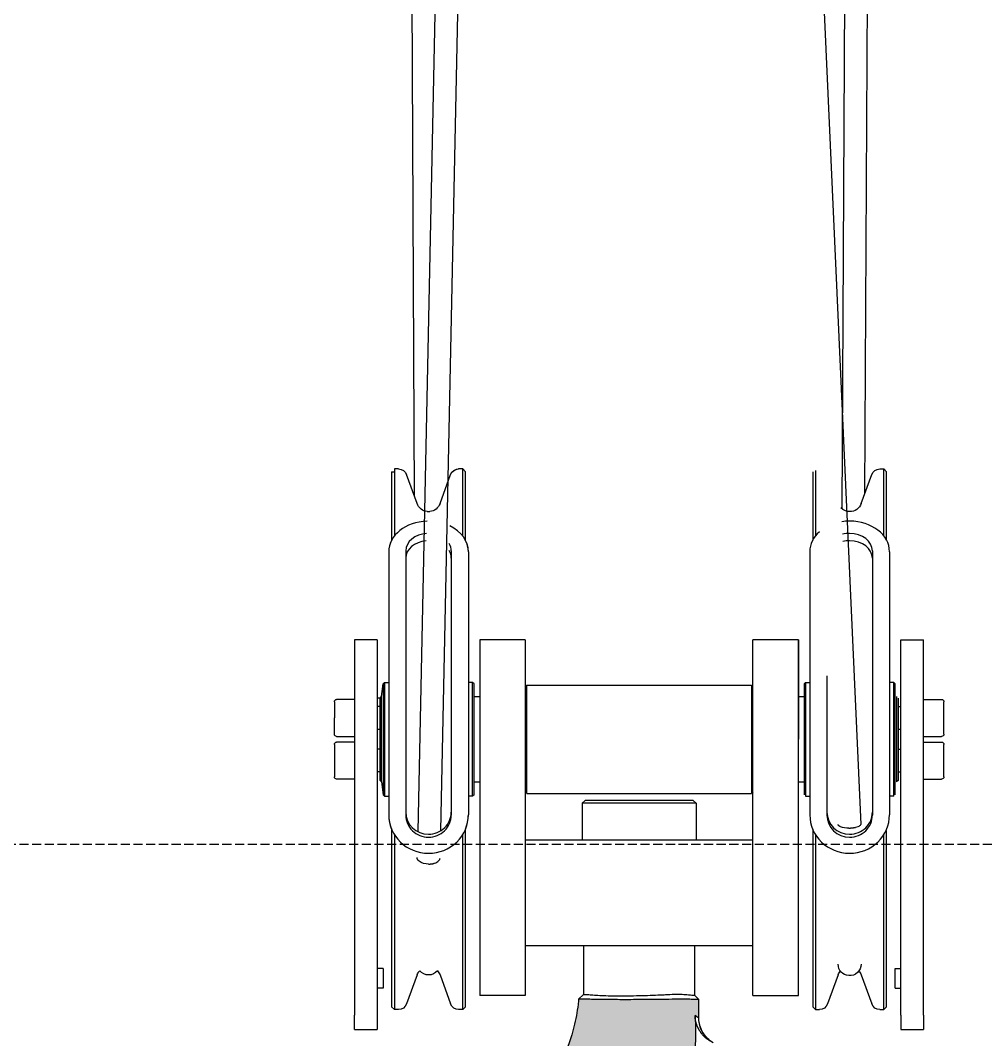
# Model space of a CAD drawing. Extents: x -1899985 to 1774885, y 556286 to 2175695.
# Drawn here: x -1743314 to -1742781, y 576080 to 576642 of the extents above; entities that cross this region are included whole.
import ezdxf

# ---------------------------------------------------------------- set-up
doc = ezdxf.new("R2010")
doc.units = 0
doc.header["$LTSCALE"] = 10
doc.header["$MEASUREMENT"] = 0
doc.linetypes.add('20剖面图$0$__DASH', pattern=[0.35, 0.25, -0.1])
doc.linetypes.add('20剖面图$0$DOTE', pattern=[2.42, 2, -0.2, 0.02, -0.2])
for name, color, linetype in [('20剖面图$0$A-AXIS-DOTE', 14, '20剖面图$0$DOTE'), ('20剖面图$0$A-LIN-V', 9, 'Continuous'), ('20剖面图$0$EWHS5T6M-2', 7, 'Continuous'), ('20剖面图$0$零件1^葫芦小车', 7, 'Continuous'), ('A-LIN-V', 9, 'Continuous')]:
    doc.layers.add(name, color=color, linetype=linetype)

# ---------------------------------------------------------------- blocks, each defined once
blk = doc.blocks.new('20剖面图$0$3243243')
h = blk.add_hatch(color=4)
h.dxf.hatch_style = 1
edge = h.paths.add_edge_path()
edge.add_ellipse((1568297.93, 576212.26), major_axis=(945.59, 0), ratio=1, start_angle=-70.75307, end_angle=-68.90986)
edge.add_line((1568638.19, 575330.01), (1568643.14, 575322.52))
edge.add_line((1568643.14, 575322.52), (1568643.69, 575321.69))
edge.add_line((1568643.69, 575321.69), (1568643.66, 575321.69))
edge.add_spline(control_points=[(1568643.66, 575321.69), (1568644.81, 575319.85), (1568645.95, 575317.98), (1568649.9, 575311.17), (1568652.58, 575306.08), (1568657.4, 575295.98), (1568659.53, 575290.96), (1568662.26, 575283.86), (1568663.09, 575281.56), (1568664.6, 575277.17), (1568665.28, 575275.08), (1568665.99, 575272.79), (1568666.09, 575272.46), (1568666.86, 575269.92), (1568667.38, 575268.1), (1568668.31, 575264.69), (1568668.72, 575263.1), (1568669.79, 575258.75), (1568670.65, 575256.16), (1568672.82, 575251.08), (1568674.15, 575248.58), (1568677.25, 575243.8), (1568679.02, 575241.52), (1568682.95, 575237.3), (1568685.11, 575235.36), (1568689.68, 575231.9), (1568692.11, 575230.38), (1568697.09, 575227.82), (1568699.65, 575226.77), (1568704.78, 575225.14), (1568707.35, 575224.55), (1568712.39, 575223.8), (1568714.85, 575223.62), (1568718.79, 575223.62), (1568720.35, 575223.7), (1568723.44, 575223.99), (1568724.97, 575224.21), (1568728.01, 575224.79), (1568729.51, 575225.15), (1568732.46, 575226), (1568733.91, 575226.49), (1568736.77, 575227.62), (1568738.17, 575228.24), (1568740.91, 575229.63), (1568742.25, 575230.38), (1568744.86, 575232.02), (1568746.13, 575232.91), (1568748.6, 575234.8), (1568749.79, 575235.81), (1568752.1, 575237.95), (1568753.21, 575239.09), (1568755.33, 575241.48), (1568756.34, 575242.73), (1568758.25, 575245.36), (1568759.15, 575246.74), (1568760.82, 575249.6), (1568761.59, 575251.09), (1568762.99, 575254.18), (1568763.62, 575255.77), (1568764.72, 575259.05), (1568765.19, 575260.74), (1568765.95, 575264.18), (1568766.24, 575265.94), (1568766.63, 575269.5), (1568766.73, 575271.31), (1568766.73, 575275.59), (1568766.54, 575278.39), (1568765.79, 575282.86), (1568765.46, 575284.39), (1568764.63, 575287.49), (1568764.13, 575289.06), (1568762.95, 575292.17), (1568762.27, 575293.72), (1568760.76, 575296.75), (1568759.93, 575298.22), (1568758.13, 575301.06), (1568757.17, 575302.42), (1568755.15, 575304.99), (1568754.09, 575306.2), (1568749.29, 575311.23), (1568745.42, 575315.28), (1568737.63, 575323.42), (1568733.74, 575327.85), (1568726.34, 575337.06), (1568722.82, 575341.84), (1568716.19, 575351.7), (1568713.08, 575356.79), (1568707.3, 575367.22), (1568704.64, 575372.57), (1568699.93, 575383.12), (1568697.87, 575388.31), (1568696.01, 575393.57)], knot_values=[0, 0, 0, 0, 0.012094, 0.012094, 0.043169, 0.043169, 0.074245, 0.074245, 0.089782, 0.089782, 0.10532, 0.10532, 0.108005, 0.108005, 0.126597, 0.126597, 0.14519, 0.14519, 0.171955, 0.171955, 0.198721, 0.198721, 0.225486, 0.225486, 0.252251, 0.252251, 0.279017, 0.279017, 0.305782, 0.305782, 0.332547, 0.332547, 0.359313, 0.359313, 0.3769, 0.3769, 0.394487, 0.394487, 0.412074, 0.412074, 0.429662, 0.429662, 0.447249, 0.447249, 0.464836, 0.464836, 0.482423, 0.482423, 0.500011, 0.500011, 0.517598, 0.517598, 0.535185, 0.535185, 0.552772, 0.552772, 0.570359, 0.570359, 0.587947, 0.587947, 0.605534, 0.605534, 0.623121, 0.623121, 0.640708, 0.640708, 0.664579, 0.664579, 0.676514, 0.676514, 0.688449, 0.688449, 0.700384, 0.700384, 0.712319, 0.712319, 0.724254, 0.724254, 0.736189, 0.736189, 0.777684, 0.777684, 0.822741, 0.822741, 0.867798, 0.867798, 0.912855, 0.912855, 0.957912, 0.957912, 1, 1, 1, 1], degree=3, periodic=0)
edge.add_line((1568696.01, 575393.57), (1568697.41, 575392.58))
edge.add_ellipse((1568886.46, 575458.86), major_axis=(-200.34, 0), ratio=1, start_angle=8.6751, end_angle=19.3187, ccw=False)
edge.add_line((1568688.42, 575428.64), (1568690.08, 575427.35))
edge.add_spline(control_points=[(1568690.08, 575427.35), (1568690.11, 575427.33), (1568690.14, 575427.32), (1568690.17, 575427.32), (1568690.2, 575427.32), (1568690.23, 575427.34), (1568690.25, 575427.38), (1568690.27, 575427.41), (1568690.29, 575427.46), (1568690.31, 575427.51), (1568690.32, 575427.57), (1568690.33, 575427.63), (1568690.34, 575427.71), (1568690.35, 575427.82), (1568690.35, 575427.94), (1568690.34, 575428.07), (1568690.34, 575428.26), (1568690.32, 575428.45), (1568690.29, 575428.64), (1568690.25, 575428.91), (1568690.19, 575429.17), (1568690.13, 575429.42), (1568690.06, 575429.66), (1568689.98, 575429.9), (1568689.89, 575430.09), (1568689.84, 575430.2), (1568689.79, 575430.3), (1568689.73, 575430.38), (1568689.7, 575430.42), (1568689.68, 575430.45), (1568689.65, 575430.47)], knot_values=[0, 0, 0, 0, 0.06223, 0.06223, 0.06223, 0.125059, 0.125059, 0.125059, 0.182556, 0.182556, 0.182556, 0.239933, 0.239933, 0.239933, 0.329747, 0.329747, 0.329747, 0.462371, 0.462371, 0.462371, 0.647003, 0.647003, 0.647003, 0.834607, 0.834607, 0.834607, 0.943556, 0.943556, 0.943556, 1, 1, 1, 1], degree=3, periodic=0)
edge.add_line((1568689.65, 575430.47), (1568687.96, 575431.78))
edge.add_ellipse((1568886.46, 575458.86), major_axis=(-200.34, 0), ratio=1, start_angle=-2.5739, end_angle=7.7685, ccw=False)
edge.add_ellipse((1568599.42, 575593.85), major_axis=(-153.06, 0), ratio=1, start_angle=123.6639, end_angle=124.5965, ccw=False)
edge.add_ellipse((1568599.42, 575593.85), major_axis=(-153.06, 0), ratio=1, start_angle=123.6488, end_angle=123.6639, ccw=False)
edge.add_line((1568684.23, 575466.44), (1568684.23, 575467.57))
edge.add_line((1568684.23, 575467.57), (1568684.23, 575476.67))
edge.add_spline(control_points=[(1568684.23, 575476.67), (1568684.25, 575476.67), (1568684.28, 575476.68), (1568684.54, 575476.68), (1568684.98, 575476.7), (1568685.63, 575476.71), (1568686.43, 575476.73), (1568687.4, 575476.76), (1568688.84, 575476.8), (1568690.83, 575476.84), (1568693.75, 575476.88), (1568698, 575476.83), (1568703.27, 575476.75), (1568709.98, 575476.66), (1568718.45, 575476.61), (1568729.87, 575476.59), (1568738.94, 575476.68), (1568744.11, 575476.8), (1568746.41, 575476.88), (1568747.55, 575476.92), (1568748.48, 575476.95), (1568750.12, 575476.96), (1568750.42, 575476.95), (1568750.64, 575476.95)], knot_values=[0, 0, 0, 0, 0.023008, 0.046985, 0.071916, 0.097784, 0.124572, 0.144341, 0.171112, 0.217444, 0.250912, 0.29895, 0.377038, 0.419517, 0.501427, 0.62005, 0.748963, 0.803749, 0.842652, 0.866405, 0.874501, 0.907064, 1, 1, 1, 1], degree=3, periodic=0)
edge.add_spline(control_points=[(1568750.64, 575476.95), (1568750.73, 575475.96), (1568750.83, 575474.96), (1568751.44, 575469.88), (1568752.18, 575465.74), (1568754.65, 575455.74), (1568756.65, 575449.89), (1568761.74, 575438.54), (1568764.84, 575433.05), (1568771.97, 575422.74), (1568776.01, 575417.93), (1568784.78, 575409.22), (1568789.51, 575405.32), (1568800.29, 575397.9), (1568806.49, 575393.63), (1568817.58, 575385.99), (1568822.37, 575382.17), (1568831.25, 575374.17), (1568835.34, 575369.98), (1568842.93, 575361.19), (1568846.45, 575356.59), (1568852.98, 575346.81), (1568855.99, 575341.65), (1568861.29, 575331), (1568863.6, 575325.58), (1568866.22, 575318.1), (1568866.78, 575316.4), (1568867.84, 575312.92), (1568868.35, 575311.15), (1568869.31, 575307.55), (1568869.76, 575305.71), (1568870.59, 575301.96), (1568870.97, 575300.05), (1568871.67, 575296.17), (1568871.98, 575294.19), (1568872.53, 575290.16), (1568872.77, 575288.11), (1568873.34, 575281.86), (1568873.55, 575277.55), (1568873.55, 575269.86), (1568873.43, 575266.4), (1568872.9, 575259.1), (1568872.47, 575255.27), (1568871.23, 575247.28), (1568870.4, 575243.13), (1568868.26, 575234.58), (1568866.95, 575230.18), (1568863.77, 575221.23), (1568861.9, 575216.69), (1568857.54, 575207.58), (1568855.06, 575203.01), (1568849.47, 575194.01), (1568846.35, 575189.56), (1568839.52, 575180.95), (1568835.81, 575176.78), (1568827.83, 575168.85), (1568823.57, 575165.09), (1568814.62, 575158.11), (1568809.93, 575154.89), (1568800.25, 575149.06), (1568795.26, 575146.45), (1568785.14, 575141.89), (1568780, 575139.94), (1568769.73, 575136.68), (1568764.6, 575135.38), (1568754.48, 575133.38), (1568749.49, 575132.68), (1568739.75, 575131.82), (1568735.01, 575131.65), (1568725.86, 575131.76), (1568721.45, 575132.04), (1568710.81, 575133.16), (1568704.31, 575134.36), (1568691.37, 575137.9), (1568684.94, 575140.23), (1568672.39, 575146.04), (1568666.27, 575149.51), (1568654.63, 575157.56), (1568649.11, 575162.12), (1568638.9, 575172.2), (1568634.22, 575177.72), (1568625.89, 575189.49), (1568622.26, 575195.74), (1568616.15, 575208.73), (1568613.69, 575215.46), (1568609.98, 575229.11), (1568608.74, 575236.04), (1568607.65, 575247.7), (1568607.49, 575252.46), (1568607.7, 575261.86), (1568608.08, 575266.5), (1568608.79, 575271.7), (1568608.92, 575272.64), (1568609.33, 575275.9), (1568609.6, 575278.47), (1568610.03, 575283.27), (1568610.18, 575285.5), (1568610.54, 575291.79), (1568610.62, 575295.46), (1568610.64, 575302.35), (1568610.56, 575305.58), (1568610.25, 575312.24), (1568610.02, 575315.67), (1568609.64, 575319.52)], knot_values=[0, 0, 0, 0, 0.005894, 0.005894, 0.030053, 0.030053, 0.064391, 0.064391, 0.098729, 0.098729, 0.133067, 0.133067, 0.167406, 0.167406, 0.20826, 0.20826, 0.244777, 0.244777, 0.281295, 0.281295, 0.317812, 0.317812, 0.354329, 0.354329, 0.387959, 0.387959, 0.397632, 0.397632, 0.407305, 0.407305, 0.416978, 0.416978, 0.426651, 0.426651, 0.436324, 0.436324, 0.445997, 0.445997, 0.465343, 0.465343, 0.479597, 0.479597, 0.493851, 0.493851, 0.508105, 0.508105, 0.522359, 0.522359, 0.536613, 0.536613, 0.550867, 0.550867, 0.565121, 0.565121, 0.579374, 0.579374, 0.593628, 0.593628, 0.607882, 0.607882, 0.622136, 0.622136, 0.63639, 0.63639, 0.650644, 0.650644, 0.664898, 0.664898, 0.679151, 0.679151, 0.693405, 0.693405, 0.715098, 0.715098, 0.73679, 0.73679, 0.758483, 0.758483, 0.780175, 0.780175, 0.801868, 0.801868, 0.82356, 0.82356, 0.845252, 0.845252, 0.866945, 0.866945, 0.882014, 0.882014, 0.897082, 0.897082, 0.899258, 0.899258, 0.911851, 0.911851, 0.924444, 0.924444, 0.949629, 0.949629, 0.974815, 0.974815, 1, 1, 1, 1], degree=3, periodic=0)
h.paths.add_polyline_path([(1568643.69, 575321.69), (1568643.14, 575322.52), (1568643.12, 575321.7), (1568643.66, 575321.69)], flags=16)
at = {"color": 4}
for p, q in [((1568853.95, 575768.12), (1568852.37, 575768.12)), ((1568834.2, 575746.16), (1568832.84, 575746.16)), ((1568808.37, 575651.05), (1568809.16, 575651.84)), ((1568858.66, 575651.05), (1568857.87, 575651.84)), ((1568859.45, 575643.98), (1568858.66, 575651.05)), ((1568860.23, 575643.2), (1568861.8, 575643.2)), ((1568859.45, 575596.84), (1568858.66, 575589.77)), ((1568860.23, 575597.62), (1568859.45, 575596.84)), ((1568858.66, 575589.77), (1568857.87, 575588.98))]:
    blk.add_line(p, q, dxfattribs=at)
at = {"layer": '20剖面图$0$EWHS5T6M-2', "color": 4, "linetype": 'Continuous'}
for p, q in [((1568580.52, 575768.12), (1568582.09, 575769.7)), ((1568580.52, 575730.25), (1568580.52, 575768.12)), ((1568584.33, 575769.7), (1568582.09, 575769.7)), ((1568582.09, 575732.68), (1568582.09, 575769.7)), ((1568594.6, 575750.57), (1568588.76, 575766.59)), ((1568619.8, 575768.84), (1568619.8, 575732.68)), ((1568621.37, 575768.12), (1568621.37, 575730.25)), ((1568813.09, 575768.12), (1568814.66, 575769.7)), ((1568813.09, 575768.12), (1568814.66, 575769.7)), ((1568813.09, 575730.25), (1568813.09, 575768.12)), ((1568813.09, 575730.25), (1568813.09, 575768.12)), ((1568814.66, 575732.68), (1568814.66, 575769.7)), ((1568814.66, 575769.7), (1568816.91, 575769.7)), ((1568814.66, 575769.7), (1568816.91, 575769.7)), ((1568827.17, 575750.57), (1568821.34, 575766.59)), ((1568839.87, 575750.57), (1568845.7, 575766.59)), ((1568839.87, 575750.57), (1568845.7, 575766.59)), ((1568850.13, 575769.7), (1568852.37, 575769.7)), ((1568850.13, 575769.7), (1568852.37, 575769.7)), ((1568852.37, 575769.7), (1568852.37, 575732.68)), ((1568852.37, 575769.7), (1568852.37, 575768.12)), ((1568853.95, 575768.12), (1568853.95, 575730.25)), ((1568853.95, 575768.12), (1568853.95, 575730.25)), ((1568578.95, 575724), (1568578.95, 575655.29)), ((1568588.37, 575724.45), (1568588.37, 575655.44)), ((1568622.95, 575724), (1568622.95, 575655.29)), ((1568811.52, 575724), (1568811.52, 575655.29)), ((1568811.52, 575724), (1568811.52, 575655.29)), ((1568820.95, 575724.45), (1568820.95, 575655.44)), ((1568846.09, 575724.45), (1568846.09, 575655.44)), ((1568855.52, 575724), (1568855.52, 575655.29)), ((1568855.52, 575724), (1568855.52, 575655.29)), ((1568560.09, 575620.41), (1568560.09, 575675.41)), ((1568572.66, 575675.41), (1568560.09, 575675.41)), ((1568572.66, 575620.41), (1568572.66, 575675.41)), ((1568629.23, 575620.41), (1568629.23, 575675.41)), ((1568629.23, 575675.41), (1568654.37, 575675.41)), ((1568629.23, 575675.41), (1568654.37, 575675.41)), ((1568629.23, 575675.41), (1568629.23, 575620.41)), ((1568654.37, 575620.41), (1568654.37, 575675.41)), ((1568654.37, 575620.41), (1568654.37, 575675.41)), ((1568780.09, 575675.41), (1568780.09, 575620.41)), ((1568780.09, 575675.41), (1568805.23, 575675.41)), ((1568780.09, 575675.41), (1568780.09, 575620.41)), ((1568780.09, 575675.41), (1568805.23, 575675.41)), ((1568805.23, 575675.41), (1568805.23, 575620.41)), ((1568805.23, 575675.41), (1568805.23, 575620.41)), ((1568861.8, 575675.41), (1568861.8, 575620.41)), ((1568861.8, 575675.41), (1568874.37, 575675.41)), ((1568861.8, 575675.41), (1568861.8, 575643.2)), ((1568861.8, 575675.41), (1568874.37, 575675.41)), ((1568874.37, 575675.41), (1568874.37, 575620.41)), ((1568874.37, 575675.41), (1568874.37, 575620.41)), ((1568578.95, 575655.29), (1568578.95, 575578.7)), ((1568588.37, 575655.44), (1568588.37, 575578.52)), ((1568613.52, 575655.44), (1568613.52, 575578.52)), ((1568622.95, 575655.29), (1568622.95, 575578.7)), ((1568811.52, 575655.29), (1568811.52, 575578.7)), ((1568811.52, 575655.29), (1568811.52, 575578.7)), ((1568820.95, 575655.44), (1568820.95, 575578.52)), ((1568846.09, 575655.44), (1568846.09, 575578.52)), ((1568855.52, 575655.29), (1568855.52, 575578.7)), ((1568855.52, 575655.29), (1568855.52, 575578.7)), ((1568575.8, 575651.05), (1568576.59, 575651.84)), ((1568575.8, 575589.77), (1568575.8, 575651.05)), ((1568576.59, 575588.98), (1568576.59, 575651.84)), ((1568576.59, 575651.84), (1568578.95, 575651.84)), ((1568625.3, 575651.84), (1568622.95, 575651.84)), ((1568625.3, 575651.84), (1568625.3, 575588.98)), ((1568626.09, 575651.05), (1568625.3, 575651.84)), ((1568626.09, 575651.05), (1568626.09, 575589.77)), ((1568655.16, 575650.27), (1568655.16, 575590.55)), ((1568779.3, 575650.27), (1568655.16, 575650.27)), ((1568655.16, 575650.27), (1568655.16, 575590.55)), ((1568779.3, 575650.27), (1568655.16, 575650.27)), ((1568779.3, 575590.55), (1568779.3, 575650.27)), ((1568780.09, 575649.48), (1568779.3, 575650.27)), ((1568779.3, 575590.55), (1568779.3, 575650.27)), ((1568780.09, 575649.48), (1568779.3, 575650.27)), ((1568808.37, 575589.77), (1568808.37, 575651.05)), ((1568808.37, 575589.77), (1568808.37, 575651.05)), ((1568809.16, 575588.98), (1568809.16, 575651.84)), ((1568809.16, 575651.84), (1568811.52, 575651.84)), ((1568809.16, 575651.84), (1568811.52, 575651.84)), ((1568857.87, 575651.84), (1568855.52, 575651.84)), ((1568857.87, 575651.84), (1568855.52, 575651.84)), ((1568857.87, 575651.84), (1568857.87, 575588.98)), ((1568858.66, 575651.05), (1568858.66, 575589.77)), ((1568548.93, 575623.24), (1568548.93, 575641.15)), ((1568560.09, 575642.41), (1568550.19, 575642.41)), ((1568574.23, 575643.2), (1568574.23, 575597.62)), ((1568575.02, 575643.98), (1568575.02, 575596.84)), ((1568629.23, 575643.98), (1568626.09, 575643.98)), ((1568808.37, 575643.98), (1568805.23, 575643.98)), ((1568808.37, 575643.98), (1568805.23, 575643.98)), ((1568859.45, 575596.84), (1568859.45, 575643.98)), ((1568860.23, 575643.2), (1568859.45, 575643.98)), ((1568860.23, 575643.2), (1568859.45, 575643.98)), ((1568860.23, 575597.62), (1568860.23, 575643.2)), ((1568874.37, 575642.41), (1568884.27, 575642.41)), ((1568874.37, 575642.41), (1568884.27, 575642.41)), ((1568885.53, 575641.15), (1568885.53, 575632.2)), ((1568885.53, 575641.15), (1568885.53, 575632.2)), ((1568574.23, 575638.48), (1568572.66, 575638.48)), ((1568860.23, 575638.48), (1568861.8, 575638.48)), ((1568885.53, 575637.59), (1568885.53, 575637.59)), ((1568885.53, 575637.59), (1568885.53, 575637.59)), ((1568885.53, 575623.24), (1568885.53, 575632.2)), ((1568885.53, 575623.24), (1568885.53, 575632.2)), ((1568574.23, 575625.91), (1568572.66, 575625.91)), ((1568861.8, 575625.91), (1568860.23, 575625.91)), ((1568560.09, 575621.98), (1568550.19, 575621.98)), ((1568560.09, 575618.84), (1568550.19, 575618.84)), ((1568560.09, 575475.45), (1568560.09, 575620.41)), ((1568572.66, 575475.45), (1568572.66, 575620.41)), ((1568629.23, 575518.27), (1568629.23, 575620.41)), ((1568629.23, 575518.27), (1568629.23, 575620.41)), ((1568654.37, 575518.27), (1568654.37, 575620.41)), ((1568654.37, 575518.27), (1568654.37, 575620.41)), ((1568780.09, 575620.41), (1568780.09, 575518.27)), ((1568780.09, 575620.41), (1568780.09, 575518.27)), ((1568805.23, 575620.41), (1568805.23, 575518.27)), ((1568805.23, 575620.41), (1568805.23, 575518.27)), ((1568861.8, 575620.41), (1568861.8, 575475.45)), ((1568884.27, 575621.98), (1568874.37, 575621.98)), ((1568884.27, 575621.98), (1568874.37, 575621.98)), ((1568874.37, 575620.41), (1568874.37, 575475.45)), ((1568874.37, 575620.41), (1568874.37, 575475.45)), ((1568874.37, 575618.84), (1568884.27, 575618.84)), ((1568874.37, 575618.84), (1568884.27, 575618.84)), ((1568548.93, 575599.67), (1568548.93, 575617.58)), ((1568574.23, 575614.91), (1568572.66, 575614.91)), ((1568860.23, 575614.91), (1568861.8, 575614.91)), ((1568885.53, 575617.58), (1568885.53, 575599.67)), ((1568885.53, 575617.58), (1568885.53, 575599.67)), ((1568574.23, 575602.34), (1568572.66, 575602.34)), ((1568860.23, 575602.34), (1568861.8, 575602.34)), ((1568860.23, 575602.34), (1568861.8, 575602.34)), ((1568860.23, 575597.62), (1568860.23, 575602.34)), ((1568861.8, 575602.34), (1568861.8, 575493.91)), ((1568560.09, 575598.41), (1568550.19, 575598.41)), ((1568574.23, 575597.62), (1568575.02, 575596.84)), ((1568629.23, 575596.84), (1568626.09, 575596.84)), ((1568808.37, 575596.84), (1568805.23, 575596.84)), ((1568808.37, 575596.84), (1568805.23, 575596.84)), ((1568874.37, 575598.41), (1568884.27, 575598.41)), ((1568874.37, 575598.41), (1568884.27, 575598.41)), ((1568654.37, 575591.34), (1568655.16, 575590.55)), ((1568654.37, 575591.34), (1568655.16, 575590.55)), ((1568779.3, 575590.55), (1568655.16, 575590.55)), ((1568779.3, 575590.55), (1568655.16, 575590.55)), ((1568576.59, 575588.98), (1568578.95, 575588.98)), ((1568625.3, 575588.98), (1568622.95, 575588.98)), ((1568687.37, 575586.62), (1568685.8, 575585.05)), ((1568687.37, 575586.62), (1568685.8, 575585.05)), ((1568685.8, 575585.05), (1568685.8, 575564.62)), ((1568685.8, 575585.05), (1568748.66, 575585.05)), ((1568685.8, 575585.05), (1568685.8, 575564.62)), ((1568685.8, 575585.05), (1568748.66, 575585.05)), ((1568687.37, 575586.62), (1568747.09, 575586.62)), ((1568687.37, 575586.62), (1568747.09, 575586.62)), ((1568747.09, 575586.62), (1568748.66, 575585.05)), ((1568747.09, 575586.62), (1568748.66, 575585.05)), ((1568748.66, 575585.05), (1568748.66, 575564.62)), ((1568748.66, 575585.05), (1568748.66, 575564.62)), ((1568808.37, 575589.77), (1568809.16, 575588.98)), ((1568808.37, 575589.77), (1568809.16, 575588.98)), ((1568809.16, 575588.98), (1568811.52, 575588.98)), ((1568809.16, 575588.98), (1568811.52, 575588.98)), ((1568857.87, 575588.98), (1568855.52, 575588.98)), ((1568857.87, 575588.98), (1568855.52, 575588.98)), ((1568580.52, 575472.7), (1568580.52, 575570.12)), ((1568582.09, 575471.12), (1568582.09, 575567.75)), ((1568619.8, 575567.75), (1568619.8, 575471.12)), ((1568621.37, 575570.81), (1568621.37, 575472.7)), ((1568813.09, 575472.7), (1568813.09, 575570.81)), ((1568813.09, 575472.7), (1568813.09, 575570.81)), ((1568814.66, 575471.12), (1568814.66, 575567.75)), ((1568852.37, 575567.75), (1568852.37, 575471.12)), ((1568853.95, 575570.81), (1568853.95, 575472.7)), ((1568853.95, 575570.81), (1568853.95, 575472.7)), ((1568654.37, 575564.62), (1568780.09, 575564.62)), ((1568654.37, 575564.62), (1568780.09, 575564.62)), ((1568629.23, 575478.98), (1568629.23, 575518.27)), ((1568629.23, 575478.98), (1568629.23, 575518.27)), ((1568654.37, 575478.98), (1568654.37, 575518.27)), ((1568654.37, 575478.98), (1568654.37, 575518.27)), ((1568780.09, 575518.27), (1568780.09, 575478.98)), ((1568780.09, 575518.27), (1568780.09, 575478.98)), ((1568805.23, 575518.27), (1568805.23, 575478.98)), ((1568805.23, 575518.27), (1568805.23, 575478.98)), ((1568780.09, 575506.48), (1568654.37, 575506.48)), ((1568780.09, 575506.48), (1568654.37, 575506.48)), ((1568686.59, 575506.48), (1568686.59, 575479.03)), ((1568686.59, 575506.48), (1568686.59, 575479.03)), ((1568747.87, 575506.48), (1568747.87, 575479.48)), ((1568747.87, 575506.48), (1568747.87, 575479.48)), ((1568575.8, 575493.91), (1568572.66, 575493.91)), ((1568575.8, 575482.91), (1568575.8, 575493.91)), ((1568594.6, 575490.25), (1568588.76, 575474.23)), ((1568607.3, 575490.25), (1568613.13, 575474.23)), ((1568827.17, 575490.25), (1568821.34, 575474.23)), ((1568827.17, 575490.25), (1568821.34, 575474.23)), ((1568839.87, 575490.25), (1568845.7, 575474.23)), ((1568839.87, 575490.25), (1568845.7, 575474.23)), ((1568858.66, 575493.91), (1568858.66, 575482.91)), ((1568858.66, 575493.91), (1568861.8, 575493.91)), ((1568858.66, 575493.91), (1568858.66, 575482.91)), ((1568858.66, 575493.91), (1568861.8, 575493.91)), ((1568575.8, 575482.91), (1568572.66, 575482.91)), ((1568654.37, 575478.98), (1568629.23, 575478.98)), ((1568654.37, 575478.98), (1568629.23, 575478.98)), ((1568684.23, 575476.67), (1568686.59, 575479.03)), ((1568684.23, 575476.67), (1568686.59, 575479.03)), ((1568747.87, 575479.48), (1568750.64, 575476.95)), ((1568747.87, 575479.48), (1568750.64, 575476.95)), ((1568780.09, 575478.98), (1568805.23, 575478.98)), ((1568780.09, 575478.98), (1568805.23, 575478.98)), ((1568858.66, 575482.91), (1568861.8, 575482.91)), ((1568858.66, 575482.91), (1568861.8, 575482.91)), ((1568861.8, 575482.91), (1568861.8, 575475.45)), ((1568560.09, 575467.98), (1568560.09, 575475.45)), ((1568572.66, 575467.98), (1568572.66, 575475.45)), ((1568580.52, 575472.7), (1568582.09, 575471.12)), ((1568621.37, 575472.7), (1568619.8, 575471.12)), ((1568684.23, 575466.44), (1568684.23, 575476.67)), ((1568684.23, 575466.44), (1568684.23, 575476.67)), ((1568813.09, 575472.7), (1568814.66, 575471.12)), ((1568813.09, 575472.7), (1568814.66, 575471.12)), ((1568853.95, 575472.7), (1568852.37, 575471.12)), ((1568853.95, 575472.7), (1568852.37, 575471.12)), ((1568861.8, 575475.45), (1568861.8, 575467.98)), ((1568861.8, 575475.45), (1568861.8, 575467.98)), ((1568874.37, 575475.45), (1568874.37, 575467.98)), ((1568874.37, 575475.45), (1568874.37, 575467.98)), ((1568560.09, 575467.98), (1568560.09, 575460.12)), ((1568572.66, 575467.98), (1568572.66, 575460.12)), ((1568584.33, 575471.12), (1568582.09, 575471.12)), ((1568619.8, 575471.12), (1568617.56, 575471.12)), ((1568814.66, 575471.12), (1568816.91, 575471.12)), ((1568814.66, 575471.12), (1568816.91, 575471.12)), ((1568850.13, 575471.12), (1568852.37, 575471.12)), ((1568850.13, 575471.12), (1568852.37, 575471.12)), ((1568861.8, 575467.98), (1568861.8, 575460.12)), ((1568861.8, 575467.98), (1568861.8, 575460.12)), ((1568874.37, 575460.12), (1568874.37, 575467.98)), ((1568874.37, 575460.12), (1568874.37, 575467.98)), ((1568572.66, 575460.12), (1568560.09, 575460.12)), ((1568874.37, 575460.12), (1568861.8, 575460.12)), ((1568874.37, 575460.12), (1568861.8, 575460.12))]:
    blk.add_line(p, q, dxfattribs=at)
for centre, radius, start, end in [((1568584.33, 575764.98), 4.71, 20, 90), ((1568816.91, 575764.98), 4.71, 31.3461, 90), ((1568816.91, 575764.98), 4.71, 20, 90), ((1568850.13, 575764.98), 4.71, 90, 160), ((1568850.13, 575764.98), 4.71, 90, 160), ((1568600.95, 575752.88), 6.76, 200, 270), ((1568600.95, 575752.88), 6.76, 270, 316.197), ((1568833.52, 575752.88), 6.76, 200, 264.2387), ((1568833.52, 575752.88), 6.76, 275.7613, 340), ((1568833.52, 575752.88), 6.76, 275.7613, 340), ((1568550.19, 575641.15), 1.26, 90, 180), ((1568884.27, 575641.15), 1.26, 0, 90), ((1568884.27, 575641.15), 1.26, 0, 90), ((1568550.19, 575623.24), 1.26, 180, 270), ((1568550.19, 575617.58), 1.26, 90, 180), ((1568884.27, 575623.24), 1.26, 270, 0), ((1568884.27, 575623.24), 1.26, 270, 0), ((1568884.27, 575617.58), 1.26, 0, 90), ((1568884.27, 575617.58), 1.26, 0, 90), ((1568550.19, 575599.67), 1.26, 180, 270), ((1568884.27, 575599.67), 1.26, 270, 0), ((1568884.27, 575599.67), 1.26, 270, 0), ((1568600.95, 575487.94), 6.76, 138.3807, 160), ((1568600.95, 575487.94), 6.76, 20, 41.1673), ((1568833.52, 575487.94), 6.76, 136.7525, 160), ((1568833.52, 575487.94), 6.76, 136.7525, 160), ((1568833.52, 575487.94), 6.76, 20, 43.679), ((1568833.52, 575487.94), 6.76, 20, 43.679), ((1568584.33, 575475.84), 4.71, 270, 340), ((1568617.56, 575475.84), 4.71, 200, 270), ((1568816.91, 575475.84), 4.71, 270, 340), ((1568816.91, 575475.84), 4.71, 270, 340), ((1568850.13, 575475.84), 4.71, 200, 270), ((1568850.13, 575475.84), 4.71, 200, 270), ((1568668.4, 575466.53), 15.87, 314.6155, 0.0716), ((1568668.4, 575466.53), 15.87, 314.6155, 0.0716), ((1568599.42, 575593.85), 153.06, 303.6488, 304.5965), ((1568599.42, 575593.85), 153.06, 303.6488, 304.5965), ((1568886.46, 575458.86), 200.34, 177.4261, 187.8568), ((1568886.46, 575458.86), 200.34, 177.4261, 187.8568)]:
    blk.add_arc(centre, radius, start, end, dxfattribs=at)
at = {"layer": '20剖面图$0$EWHS5T6M-2', "color": 4, "linetype": 'Continuous', "extrusion": (0, 0, -1)}
for centre, major_axis, ratio, start_param, end_param in [((1568600.95, 575724), (22, 0), 0.766044, 3.141593, 4.712389), ((1568600.95, 575724), (22, 0), 0.766044, 4.712389, 4.913203), ((1568833.52, 575724), (22, 0), 0.766044, 3.141593, 4.150051), ((1568833.52, 575724), (22, 0), 0.766044, 4.750321, 6.283185), ((1568600.95, 575724.45), (12.57, 0), 0.766044, 3.141593, 4.712389), ((1568600.95, 575724.45), (12.57, 0), 0.766044, 4.712389, 5.031351), ((1568600.95, 575724), (22, 0), 0.766044, 5.573665, 6.283185), ((1568833.52, 575724.45), (12.57, 0), 0.766044, 4.794698, 6.283185), ((1568600.95, 575720.41), (12.57, 0), 0.766044, 3.141593, 4.712389), ((1568600.95, 575720.41), (12.57, 0), 0.766044, 4.712389, 5.010105), ((1568833.52, 575724), (22, 0), 0.766044, 3.141593, 3.521844), ((1568833.52, 575724.45), (12.57, 0), 0.766044, 3.141593, 3.568788), ((1568833.52, 575720.41), (12.57, 0), 0.766044, 4.819633, 6.283185), ((1568833.52, 575724), (22, 0), 0.766044, 5.902934, 6.283185), ((1568833.52, 575720.41), (12.57, 0), 0.766044, 3.141593, 3.590007), ((1568600.95, 575580.15), (12.57, 0), 0.965926, 1.570796, 3.141593), ((1568600.95, 575580.15), (12.57, 0), 0.965926, 0, 1.570796), ((1568833.52, 575580.15), (12.57, 0), 0.965926, 1.570796, 3.141593), ((1568833.52, 575580.15), (12.57, 0), 0.965926, 0, 1.570796), ((1568600.95, 575578.7), (22, 0), 0.965926, 1.570796, 3.141593), ((1568600.95, 575578.52), (12.57, 0), 0.965926, 1.570796, 3.141593), ((1568600.95, 575578.7), (22, 0), 0.965926, 0, 1.570796), ((1568600.95, 575578.52), (12.57, 0), 0.965926, 0, 1.570796), ((1568833.52, 575578.7), (22, 0), 0.965926, 1.570796, 3.141593), ((1568833.52, 575578.7), (22, 0), 0.965926, 2.761341, 3.141593), ((1568833.52, 575578.52), (12.57, 0), 0.965926, 1.570796, 3.141593), ((1568833.52, 575578.7), (22, 0), 0.965926, 0, 1.570796), ((1568833.52, 575578.52), (12.57, 0), 0.965926, 6.283185, 7.853982), ((1568833.52, 575578.7), (22, 0), 0.965926, 0, 0.380251)]:
    blk.add_ellipse(centre, major_axis=major_axis, ratio=ratio, start_param=start_param, end_param=end_param, dxfattribs=at)
at = {"layer": '20剖面图$0$EWHS5T6M-2', "color": 4, "linetype": 'Continuous'}
for points, degree, knots in [([(1568747.87, 575479.48), (1568747.86, 575479.48), (1568747.82, 575479.49), (1568747.41, 575479.52), (1568746.57, 575479.53), (1568745.2, 575479.47), (1568742.87, 575479.23), (1568737.82, 575478.86), (1568729.33, 575478.69), (1568719.22, 575478.8), (1568711.16, 575479.03), (1568706.56, 575479.2), (1568702.96, 575479.37), (1568699.5, 575479.56), (1568695.42, 575479.67), (1568692.1, 575479.49), (1568690.07, 575479.33), (1568688.62, 575479.22), (1568687.49, 575479.12), (1568686.72, 575479.05), (1568686.63, 575479.04), (1568686.59, 575479.03)], 3, [0, 0, 0, 0, 0.020045, 0.062586, 0.096899, 0.125201, 0.187741, 0.250283, 0.373093, 0.499342, 0.563292, 0.624573, 0.648563, 0.687175, 0.749712, 0.81225, 0.849462, 0.874848, 0.92013, 0.961847, 1, 1, 1, 1]), ([(1568747.87, 575479.48), (1568747.86, 575479.48), (1568747.82, 575479.49), (1568747.41, 575479.52), (1568746.57, 575479.53), (1568745.2, 575479.47), (1568742.87, 575479.23), (1568737.82, 575478.86), (1568729.33, 575478.69), (1568719.22, 575478.8), (1568711.16, 575479.03), (1568706.56, 575479.2), (1568702.96, 575479.37), (1568699.5, 575479.56), (1568695.42, 575479.67), (1568692.1, 575479.49), (1568690.07, 575479.33), (1568688.62, 575479.22), (1568687.49, 575479.12), (1568686.72, 575479.05), (1568686.63, 575479.04), (1568686.59, 575479.03)], 3, [0, 0, 0, 0, 0.020045, 0.062586, 0.096899, 0.125201, 0.187741, 0.250283, 0.373093, 0.499342, 0.563292, 0.624573, 0.648563, 0.687175, 0.749712, 0.81225, 0.849462, 0.874848, 0.92013, 0.961847, 1, 1, 1, 1]), ([(1568750.64, 575476.95), (1568750.73, 575475.96), (1568750.83, 575474.96), (1568751.44, 575469.88), (1568752.18, 575465.74), (1568754.65, 575455.74), (1568756.65, 575449.89), (1568761.74, 575438.54), (1568764.84, 575433.05), (1568771.97, 575422.74), (1568776.01, 575417.93), (1568784.78, 575409.22), (1568789.51, 575405.32), (1568800.29, 575397.9), (1568806.49, 575393.63), (1568817.58, 575385.99), (1568822.37, 575382.17), (1568831.25, 575374.17), (1568835.34, 575369.98), (1568842.93, 575361.19), (1568846.45, 575356.59), (1568852.98, 575346.81), (1568855.99, 575341.65), (1568861.29, 575331), (1568863.6, 575325.58), (1568866.22, 575318.1), (1568866.78, 575316.4), (1568867.84, 575312.92), (1568868.35, 575311.15), (1568869.31, 575307.55), (1568869.76, 575305.71), (1568870.59, 575301.96), (1568870.97, 575300.05), (1568871.67, 575296.17), (1568871.98, 575294.19), (1568872.53, 575290.16), (1568872.77, 575288.11), (1568873.34, 575281.86), (1568873.55, 575277.55), (1568873.55, 575269.86), (1568873.43, 575266.4), (1568872.9, 575259.1), (1568872.47, 575255.27), (1568871.23, 575247.28), (1568870.4, 575243.13), (1568868.26, 575234.58), (1568866.95, 575230.18), (1568863.77, 575221.23), (1568861.9, 575216.69), (1568857.54, 575207.58), (1568855.06, 575203.01), (1568849.47, 575194.01), (1568846.35, 575189.56), (1568839.52, 575180.95), (1568835.81, 575176.78), (1568827.83, 575168.85), (1568823.57, 575165.09), (1568814.62, 575158.11), (1568809.93, 575154.89), (1568800.25, 575149.06), (1568795.26, 575146.45), (1568785.14, 575141.89), (1568780, 575139.94), (1568769.73, 575136.68), (1568764.6, 575135.38), (1568754.48, 575133.38), (1568749.49, 575132.68), (1568739.75, 575131.82), (1568735.01, 575131.65), (1568725.86, 575131.76), (1568721.45, 575132.04), (1568710.81, 575133.16), (1568704.31, 575134.36), (1568691.37, 575137.9), (1568684.94, 575140.23), (1568672.39, 575146.04), (1568666.27, 575149.51), (1568654.63, 575157.56), (1568649.11, 575162.12), (1568638.9, 575172.2), (1568634.22, 575177.72), (1568625.89, 575189.49), (1568622.26, 575195.74), (1568616.15, 575208.73), (1568613.69, 575215.46), (1568609.98, 575229.11), (1568608.74, 575236.04), (1568607.65, 575247.7), (1568607.49, 575252.46), (1568607.7, 575261.86), (1568608.08, 575266.5), (1568608.79, 575271.7), (1568608.92, 575272.64), (1568609.33, 575275.9), (1568609.6, 575278.47), (1568610.03, 575283.27), (1568610.18, 575285.5), (1568610.54, 575291.79), (1568610.62, 575295.46), (1568610.64, 575302.35), (1568610.56, 575305.58), (1568610.25, 575312.24), (1568610.02, 575315.67), (1568609.64, 575319.52)], 3, [0, 0, 0, 0, 0.005894, 0.005894, 0.030053, 0.030053, 0.064391, 0.064391, 0.098729, 0.098729, 0.133067, 0.133067, 0.167406, 0.167406, 0.20826, 0.20826, 0.244777, 0.244777, 0.281295, 0.281295, 0.317812, 0.317812, 0.354329, 0.354329, 0.387959, 0.387959, 0.397632, 0.397632, 0.407305, 0.407305, 0.416978, 0.416978, 0.426651, 0.426651, 0.436324, 0.436324, 0.445997, 0.445997, 0.465343, 0.465343, 0.479597, 0.479597, 0.493851, 0.493851, 0.508105, 0.508105, 0.522359, 0.522359, 0.536613, 0.536613, 0.550867, 0.550867, 0.565121, 0.565121, 0.579374, 0.579374, 0.593628, 0.593628, 0.607882, 0.607882, 0.622136, 0.622136, 0.63639, 0.63639, 0.650644, 0.650644, 0.664898, 0.664898, 0.679151, 0.679151, 0.693405, 0.693405, 0.715098, 0.715098, 0.73679, 0.73679, 0.758483, 0.758483, 0.780175, 0.780175, 0.801868, 0.801868, 0.82356, 0.82356, 0.845252, 0.845252, 0.866945, 0.866945, 0.882014, 0.882014, 0.897082, 0.897082, 0.899258, 0.899258, 0.911851, 0.911851, 0.924444, 0.924444, 0.949629, 0.949629, 0.974815, 0.974815, 1, 1, 1, 1]), ([(1568750.64, 575476.95), (1568750.73, 575475.96), (1568750.83, 575474.96), (1568751.44, 575469.88), (1568752.18, 575465.74), (1568754.65, 575455.74), (1568756.65, 575449.89), (1568761.74, 575438.54), (1568764.84, 575433.05), (1568771.97, 575422.74), (1568776.01, 575417.93), (1568784.78, 575409.22), (1568789.51, 575405.32), (1568800.29, 575397.9), (1568806.49, 575393.63), (1568817.58, 575385.99), (1568822.37, 575382.17), (1568831.25, 575374.17), (1568835.34, 575369.98), (1568842.93, 575361.19), (1568846.45, 575356.59), (1568852.98, 575346.81), (1568855.99, 575341.65), (1568861.29, 575331), (1568863.6, 575325.58), (1568866.22, 575318.1), (1568866.78, 575316.4), (1568867.84, 575312.92), (1568868.35, 575311.15), (1568869.31, 575307.55), (1568869.76, 575305.71), (1568870.59, 575301.96), (1568870.97, 575300.05), (1568871.67, 575296.17), (1568871.98, 575294.19), (1568872.53, 575290.16), (1568872.77, 575288.11), (1568873.34, 575281.86), (1568873.55, 575277.55), (1568873.55, 575269.86), (1568873.43, 575266.4), (1568872.9, 575259.1), (1568872.47, 575255.27), (1568871.23, 575247.28), (1568870.4, 575243.13), (1568868.26, 575234.58), (1568866.95, 575230.18), (1568863.77, 575221.23), (1568861.9, 575216.69), (1568857.54, 575207.58), (1568855.06, 575203.01), (1568849.47, 575194.01), (1568846.35, 575189.56), (1568839.52, 575180.95), (1568835.81, 575176.78), (1568827.83, 575168.85), (1568823.57, 575165.09), (1568814.62, 575158.11), (1568809.93, 575154.89), (1568800.25, 575149.06), (1568795.26, 575146.45), (1568785.14, 575141.89), (1568780, 575139.94), (1568769.73, 575136.68), (1568764.6, 575135.38), (1568754.48, 575133.38), (1568749.49, 575132.68), (1568739.75, 575131.82), (1568735.01, 575131.65), (1568725.86, 575131.76), (1568721.45, 575132.04), (1568710.81, 575133.16), (1568704.31, 575134.36), (1568691.37, 575137.9), (1568684.94, 575140.23), (1568672.39, 575146.04), (1568666.27, 575149.51), (1568654.63, 575157.56), (1568649.11, 575162.12), (1568638.9, 575172.2), (1568634.22, 575177.72), (1568625.89, 575189.49), (1568622.26, 575195.74), (1568616.15, 575208.73), (1568613.69, 575215.46), (1568609.98, 575229.11), (1568608.74, 575236.04), (1568607.65, 575247.7), (1568607.49, 575252.46), (1568607.7, 575261.86), (1568608.08, 575266.5), (1568608.79, 575271.7), (1568608.92, 575272.64), (1568609.33, 575275.9), (1568609.6, 575278.47), (1568610.03, 575283.27), (1568610.18, 575285.5), (1568610.54, 575291.79), (1568610.62, 575295.46), (1568610.64, 575302.35), (1568610.56, 575305.58), (1568610.25, 575312.24), (1568610.02, 575315.67), (1568609.64, 575319.52)], 3, [0, 0, 0, 0, 0.005894, 0.005894, 0.030053, 0.030053, 0.064391, 0.064391, 0.098729, 0.098729, 0.133067, 0.133067, 0.167406, 0.167406, 0.20826, 0.20826, 0.244777, 0.244777, 0.281295, 0.281295, 0.317812, 0.317812, 0.354329, 0.354329, 0.387959, 0.387959, 0.397632, 0.397632, 0.407305, 0.407305, 0.416978, 0.416978, 0.426651, 0.426651, 0.436324, 0.436324, 0.445997, 0.445997, 0.465343, 0.465343, 0.479597, 0.479597, 0.493851, 0.493851, 0.508105, 0.508105, 0.522359, 0.522359, 0.536613, 0.536613, 0.550867, 0.550867, 0.565121, 0.565121, 0.579374, 0.579374, 0.593628, 0.593628, 0.607882, 0.607882, 0.622136, 0.622136, 0.63639, 0.63639, 0.650644, 0.650644, 0.664898, 0.664898, 0.679151, 0.679151, 0.693405, 0.693405, 0.715098, 0.715098, 0.73679, 0.73679, 0.758483, 0.758483, 0.780175, 0.780175, 0.801868, 0.801868, 0.82356, 0.82356, 0.845252, 0.845252, 0.866945, 0.866945, 0.882014, 0.882014, 0.897082, 0.897082, 0.899258, 0.899258, 0.911851, 0.911851, 0.924444, 0.924444, 0.949629, 0.949629, 0.974815, 0.974815, 1, 1, 1, 1]), ([(1568684.23, 575476.67), (1568684.25, 575476.67), (1568684.28, 575476.68), (1568684.54, 575476.68), (1568684.98, 575476.7), (1568685.63, 575476.71), (1568686.43, 575476.73), (1568687.4, 575476.76), (1568688.84, 575476.8), (1568690.83, 575476.84), (1568693.75, 575476.88), (1568698, 575476.83), (1568703.27, 575476.75), (1568709.98, 575476.66), (1568718.45, 575476.61), (1568729.87, 575476.59), (1568738.94, 575476.68), (1568744.11, 575476.8), (1568746.41, 575476.88), (1568747.55, 575476.92), (1568748.48, 575476.95), (1568750.12, 575476.96), (1568750.42, 575476.95), (1568750.64, 575476.95)], 3, [0, 0, 0, 0, 0.023008, 0.046985, 0.071916, 0.097784, 0.124572, 0.144341, 0.171112, 0.217444, 0.250912, 0.29895, 0.377038, 0.419517, 0.501427, 0.62005, 0.748963, 0.803749, 0.842652, 0.866405, 0.874501, 0.907064, 1, 1, 1, 1]), ([(1568684.23, 575476.67), (1568684.25, 575476.67), (1568684.28, 575476.68), (1568684.54, 575476.68), (1568684.98, 575476.7), (1568685.63, 575476.71), (1568686.43, 575476.73), (1568687.4, 575476.76), (1568688.84, 575476.8), (1568690.83, 575476.84), (1568693.75, 575476.88), (1568698, 575476.83), (1568703.27, 575476.75), (1568709.98, 575476.66), (1568718.45, 575476.61), (1568729.87, 575476.59), (1568738.94, 575476.68), (1568744.11, 575476.8), (1568746.41, 575476.88), (1568747.55, 575476.92), (1568748.48, 575476.95), (1568750.12, 575476.96), (1568750.42, 575476.95), (1568750.64, 575476.95)], 3, [0, 0, 0, 0, 0.023008, 0.046985, 0.071916, 0.097784, 0.124572, 0.144341, 0.171112, 0.217444, 0.250912, 0.29895, 0.377038, 0.419517, 0.501427, 0.62005, 0.748963, 0.803749, 0.842652, 0.866405, 0.874501, 0.907064, 1, 1, 1, 1]), ([(1568677.83, 575453.67), (1568681.65, 575455.87), (1568683.93, 575459.66), (1568685.06, 575461.53), (1568685.67, 575463.61), (1568686.29, 575465.71), (1568686.33, 575467.86)], 2, [0, 0, 0, 0.5, 0.5, 0.75, 0.75, 1, 1, 1]), ([(1568677.83, 575453.67), (1568681.65, 575455.87), (1568683.93, 575459.66), (1568685.06, 575461.53), (1568685.67, 575463.61), (1568686.29, 575465.71), (1568686.33, 575467.86)], 2, [0, 0, 0, 0.5, 0.5, 0.75, 0.75, 1, 1, 1]), ([(1568676.37, 575452.83), (1568677.49, 575453.48), (1568678.57, 575454.28), (1568680.54, 575456.22), (1568681.42, 575457.35), (1568682.84, 575459.81), (1568683.38, 575461.14), (1568683.9, 575463.16), (1568684.03, 575463.83), (1568684.11, 575464.5)], 3, [0, 0, 0, 0, 0.2470021, 0.2470021, 0.4999999, 0.4999999, 0.7529976, 0.7529976, 0.8785574, 0.8785574, 0.8785574, 0.8785574]), ([(1568676.37, 575452.83), (1568677.49, 575453.48), (1568678.57, 575454.28), (1568680.54, 575456.22), (1568681.42, 575457.35), (1568682.84, 575459.81), (1568683.38, 575461.14), (1568683.9, 575463.16), (1568684.03, 575463.83), (1568684.11, 575464.5)], 3, [0, 0, 0, 0, 0.2470021, 0.2470021, 0.4999999, 0.4999999, 0.7529976, 0.7529976, 0.8785574, 0.8785574, 0.8785574, 0.8785574])]:
    blk.add_open_spline(points, degree=degree, knots=knots, dxfattribs=at)
at = {"layer": '20剖面图$0$零件1^葫芦小车', "color": 4, "linetype": 'Continuous'}
for p, q in [((1568592.54, 575756.21), (1568590.83, 576080.03)), ((1568603.46, 576080.03), (1568605.26, 575747.68)), ((1568594.64, 575573.36), (1568617.22, 576076.31)), ((1568826.73, 575569.93), (1568816.27, 576076.31)), ((1568828.91, 576076.31), (1568839.38, 575569.4)), ((1568843.03, 576076.31), (1568841.44, 575754.89)), ((1568601.43, 575571.39), (1568600.96, 575571.39))]:
    blk.add_line(p, q, dxfattribs=at)
for centre, radius, start, end in [((1568601.85, 575583.79), 12.41, 268.0512, 289.59), ((1568833.76, 575560.06), 8.57, 268.1338, 305.8588), ((1568600.98, 575496.18), 6.32, 180, 274.298), ((1568600.98, 575496.18), 6.32, 274.298, 0), ((1568833.48, 575496.57), 6.32, 219.2861, 269.974), ((1568833.48, 575496.57), 6.32, 219.2861, 269.974), ((1568833.48, 575496.57), 6.32, 269.974, 321.1454), ((1568833.48, 575496.57), 6.32, 269.974, 321.1454)]:
    blk.add_arc(centre, radius, start, end, dxfattribs=at)
for points, knots in [([(1568600.96, 575571.39), (1568600.85, 575571.4), (1568600.63, 575571.4), (1568600.31, 575571.42), (1568599.99, 575571.45), (1568599.67, 575571.48), (1568599.36, 575571.51), (1568599.05, 575571.55), (1568598.75, 575571.59), (1568598.46, 575571.64), (1568598.18, 575571.69), (1568597.9, 575571.75), (1568597.23, 575571.9), (1568596.24, 575572.21), (1568595.26, 575572.72), (1568594.74, 575573.25), (1568594.65, 575573.6), (1568594.66, 575573.75)], [0, 0, 0, 0, 0.0235185, 0.0468871, 0.0701061, 0.0931755, 0.1160954, 0.138866, 0.1614874, 0.1839598, 0.2062831, 0.2284577, 0.2504836, 0.3740833, 0.4998635, 0.61949, 0.7170803, 0.7170803, 0.7170803, 0.7170803]), ([(1568606.01, 575572.1), (1568606.08, 575572.12), (1568606.21, 575572.18), (1568606.38, 575572.26), (1568606.53, 575572.35), (1568606.66, 575572.43), (1568606.77, 575572.51), (1568606.87, 575572.59), (1568606.96, 575572.67), (1568607.03, 575572.74), (1568607.09, 575572.81), (1568607.14, 575572.88), (1568607.18, 575572.94), (1568607.21, 575573), (1568607.23, 575573.05), (1568607.25, 575573.1), (1568607.28, 575573.18), (1568607.29, 575573.25), (1568607.29, 575573.3)], [0, 0, 0, 0, 0.0234361, 0.045911, 0.0674249, 0.0879777, 0.1075694, 0.1261999, 0.1438694, 0.1605777, 0.1763248, 0.1911108, 0.2049357, 0.2177994, 0.229702, 0.2406435, 0.2506238, 0.282826, 0.282826, 0.282826, 0.282826]), ([(1568833.48, 575551.5), (1568833.38, 575551.5), (1568833.17, 575551.5), (1568832.85, 575551.51), (1568832.54, 575551.53), (1568832.23, 575551.56), (1568831.93, 575551.59), (1568831.63, 575551.63), (1568831.34, 575551.68), (1568831.06, 575551.74), (1568830.78, 575551.8), (1568830.51, 575551.87), (1568829.85, 575552.07), (1568828.88, 575552.48), (1568827.88, 575553.21), (1568827.3, 575554.02), (1568827.18, 575554.57), (1568827.17, 575554.82)], [0, 0, 0, 0, 0.0233866, 0.0466518, 0.0697957, 0.0928183, 0.1157197, 0.1384998, 0.1611587, 0.1836964, 0.206113, 0.2284083, 0.2505826, 0.3741923, 0.4999244, 0.6198532, 0.7237332, 0.7237332, 0.7237332, 0.7237332]), ([(1568838.78, 575553.12), (1568838.83, 575553.17), (1568838.94, 575553.26), (1568839.09, 575553.41), (1568839.21, 575553.55), (1568839.32, 575553.68), (1568839.42, 575553.82), (1568839.5, 575553.94), (1568839.56, 575554.07), (1568839.62, 575554.18), (1568839.67, 575554.29), (1568839.7, 575554.39), (1568839.73, 575554.49), (1568839.75, 575554.58), (1568839.77, 575554.66), (1568839.78, 575554.74), (1568839.79, 575554.81), (1568839.8, 575554.91), (1568839.8, 575555), (1568839.8, 575555.06)], [0, 0, 0, 0, 0.0230086, 0.0450393, 0.066092, 0.0861666, 0.1052632, 0.1233818, 0.1405222, 0.1566846, 0.1718689, 0.186075, 0.199303, 0.2115529, 0.2228246, 0.2331181, 0.2424335, 0.2507707, 0.2763306, 0.2763306, 0.2763306, 0.2763306])]:
    blk.add_open_spline(points, degree=3, knots=knots, dxfattribs=at)
blk = doc.blocks.new('20剖面图$0$b234swerwr')
at = {"layer": '20剖面图$0$A-LIN-V', "xscale": -1}
blk.add_blockref('20剖面图$0$3243243', (-250, 0), dxfattribs=at)
blk = doc.blocks.new('20剖面图')
at = {"layer": '20剖面图$0$A-AXIS-DOTE', "linetype": '20剖面图$0$__DASH', "ltscale": 2}
blk.add_line((-1670110.4, 576187.26), (-1772486.08, 576187.26), dxfattribs=at)
at = {"layer": '20剖面图$0$A-LIN-V'}
blk.add_blockref('20剖面图$0$b234swerwr', (-174005, 624.96), dxfattribs=at)

msp = doc.modelspace()

# ---------------------------------------------------------------- block references
at = {"layer": 'A-LIN-V'}
msp.add_blockref('20剖面图', (0, 0), dxfattribs=at)

doc.saveas('drawing.dxf')
